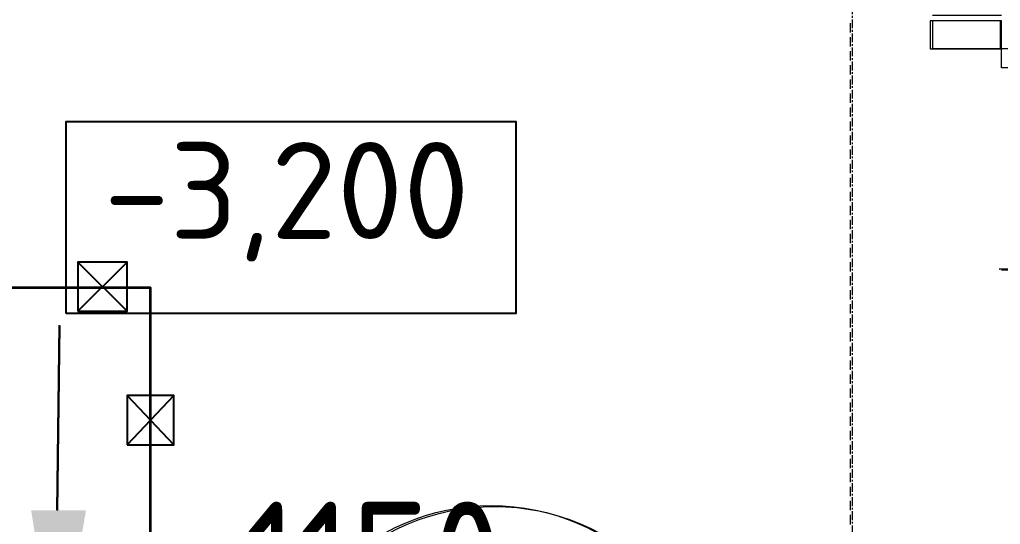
# Model space of a CAD drawing. Header units: millimetres. Extents: x -10178924 to 11692288, y -947381 to 58396.
# Drawn here: x 774853 to 776626, y -785650 to -784738 of the extents above; entities that cross this region are included whole.
import ezdxf

# ---------------------------------------------------------------- set-up
doc = ezdxf.new("R2010")
doc.units = ezdxf.units.MM
doc.linetypes.add('осевая', pattern=[50.8, 31.75, -6.35, 6.35, -6.35])
for name, color, linetype, lineweight in [('PDF _0', 7, 'Continuous', 9), ('PDF _Текст', 7, 'Continuous', 5), ('АР_Двери', 250, 'Continuous', 9), ('Основная ГКЛ', 250, 'Continuous', 9), ('Размеры осевые', 153, 'Continuous', 9), ('Сантех.оборуд НЕТ НА ТХ', 4, 'Continuous', 0), ('Сантехнические приборы', 7, 'Continuous', 9)]:
    doc.layers.add(name, color=color, linetype=linetype, lineweight=lineweight)
for name, color, linetype in [('PDF _PDF _Марки помещений', 5, 'Continuous'), ('PDF _ВК_Т3', 1, 'Continuous'), ('PDF _Марки помещений', 5, 'Continuous'), ('PDF _Сантех.оборуд НЕТ НА ТХ', 4, 'Continuous')]:
    doc.layers.add(name, color=color, linetype=linetype)
for name, color, linetype, true_color in [('PDF _АР_Двери', 7, 'Continuous', 0x545454), ('PDF _Отметки', 7, 'Continuous', 0x7f9fff), ('PDF _Размеры осевые', 7, 'Continuous', 0x5d6970), ('PDF _Стены отделка', 7, 'Continuous', 0xb505c2)]:
    doc.layers.add(name, color=color, linetype=linetype, true_color=true_color)
doc.layers.add('PDF _Сантехнические приборы', color=7, linetype='Continuous', lineweight=9, true_color=0x767676)
doc.styles.add('ISOCPEUR_1', font='isocpeur.ttf', dxfattribs={"width": 0.78, "height": 240})
doc.styles.add('PDF ISOCPEUR', font='isocpeur.ttf')

# ---------------------------------------------------------------- blocks, each defined once
blk = doc.blocks.new('*U2232')
at = {"layer": 'АР_Двери'}
for points in [[(50, 0), (0, 0), (0, 125), (50, 125)], [(1431.9, 0), (1481.9, 0), (1481.9, 125), (1431.9, 125)], [(50, -400), (85, -400), (85, 0), (50, 0)], [(1431.9, -981.9), (1396.9, -981.9), (1396.9, 0), (1431.9, 0)]]:
    blk.add_lwpolyline(points, close=True, dxfattribs=at)
for centre, radius, start, end in [((50, 0), 400, 270, 0), ((1431.9, 0), 981.9, 180, 270)]:
    blk.add_arc(centre, radius, start, end, dxfattribs=at)
at = {"layer": 'Основная ГКЛ', "ltscale": 5}
for p, q in [((-10, 0), (-10, 125)), ((1491.9, 0), (1491.9, 125))]:
    blk.add_line(p, q, dxfattribs=at)
blk = doc.blocks.new('A$C5282721b')
at = {"layer": 'PDF _Марки помещений', "color": 18, "lineweight": 9, "true_color": 0x000000, "transparency": 33554687}
blk.add_circle((53352.466, -5227.622), 400.064, dxfattribs=at)
at = {"layer": 'Размеры осевые', "color": 251, "linetype": 'осевая', "ltscale": 0.5, "transparency": 33554687}
blk.add_line((54000, -19000), (54000, 1500), dxfattribs=at)
at = {"layer": 'Сантех.оборуд НЕТ НА ТХ', "color": 18, "true_color": 0x000000, "transparency": 33554559}
blk.add_lwpolyline([(52563.098, -4834.994), (52567.331, -4500.558)], dxfattribs=at)
at = {"layer": 'Сантехнические приборы', "color": 18, "true_color": 0x000000, "transparency": 33554559}
blk.add_solid([(52516.531, -4834.994), (52563.098, -5131.329), (52613.898, -4834.994)], dxfattribs=at)
at = {"color": 18, "linetype": 'ByBlock', "true_color": 0x000000, "transparency": 33554687, "xscale": -1.000000000000001, "rotation": 90}
blk.add_blockref('*U2232', (54269.391, -3950.061), dxfattribs=at)
at = {"layer": 'PDF _Стены отделка', "ltscale": 0.1, "transparency": 33554687, "insert": (53134.391, -4943.784), "char_height": 250, "attachment_point": 5, "style": 'ISOCPEUR_1'}
blk.add_mtext('\\A1;1150', dxfattribs=at)

msp = doc.modelspace()

# ---------------------------------------------------------------- linework, layer by layer
at = {"layer": 'PDF _0', "lineweight": 25}
for points in [[(774958.1, -785265.1), (775047, -785265.1), (775047, -785176.2), (774958.1, -785176.2)], [(775047, -785506.4), (775131.7, -785506.4), (775131.7, -785417.5), (775047, -785417.5)]]:
    msp.add_lwpolyline(points, close=True, dxfattribs=at)
for points in [[(774958.1, -785176.2), (775047, -785265.1)], [(775047, -785176.2), (774958.1, -785265.1)], [(775047, -785417.5), (775131.7, -785506.4)], [(775131.7, -785417.5), (775047, -785506.4)]]:
    msp.add_lwpolyline(points, dxfattribs=at)
at = {"layer": 'PDF _PDF _Марки помещений', "lineweight": 9}
msp.add_circle((775705.3, -786016.5), 400, dxfattribs=at)
at = {"layer": 'PDF _АР_Двери', "lineweight": 9}
msp.add_lwpolyline([(776626, -784791), (776626, -784740.2), (776499, -784740.2), (776499, -784791)], close=True, dxfattribs=at)
msp.add_lwpolyline([(777603.9, -786168.9, 0.414214), (776623.9, -785188.9, 0.414206), (777024, -784788.9)], format="xyb", dxfattribs=at)
at = {"layer": 'PDF _ВК_Т3', "lineweight": 35}
msp.add_lwpolyline([(775089.2, -786475.8), (775089.2, -785222.8), (772401.1, -785222.8), (772401.1, -783796.2)], dxfattribs=at)
at = {"layer": 'PDF _Отметки', "lineweight": 25}
msp.add_lwpolyline([(774936.9, -785269.3), (774936.9, -784922.2), (775749.7, -784922.2), (775749.7, -785269.3)], close=True, dxfattribs=at)
at = {"layer": 'PDF _Размеры осевые', "lineweight": 9}
for points in [[(776355.1, -784740.2), (776355.1, -784740.2)], [(776355.1, -784761.3), (776355.1, -784744.4)], [(776355.1, -784765.6), (776355.1, -784765.6)], [(776355.1, -784786.7), (776355.1, -784769.8)], [(776355.1, -784791), (776355.1, -784791)], [(776355.1, -784812.1), (776355.1, -784795.2)], [(776355.1, -784816.4), (776355.1, -784816.4)], [(776355.1, -784837.5), (776355.1, -784820.6)], [(776355.1, -784841.8), (776355.1, -784841.8)], [(776355.1, -784862.9), (776355.1, -784846)], [(776355.1, -784867.2), (776355.1, -784867.2)], [(776355.1, -784888.3), (776355.1, -784871.4)], [(776355.1, -784892.6), (776355.1, -784892.6)], [(776355.1, -784913.7), (776355.1, -784896.8)], [(776355.1, -784918), (776355.1, -784918)], [(776355.1, -784939.1), (776355.1, -784922.2)], [(776355.1, -784943.4), (776355.1, -784943.4)], [(776355.1, -784964.5), (776355.1, -784947.6)], [(776355.1, -784968.8), (776355.1, -784968.8)], [(776355.1, -784989.9), (776355.1, -784973)], [(776355.1, -784994.2), (776355.1, -784994.2)], [(776355.1, -785015.3), (776355.1, -784998.4)], [(776355.1, -785019.6), (776355.1, -785019.6)], [(776355.1, -785040.7), (776355.1, -785023.8)], [(776355.1, -785045), (776355.1, -785045)], [(776355.1, -785066.1), (776355.1, -785049.2)], [(776355.1, -785070.4), (776355.1, -785070.4)], [(776355.1, -785091.5), (776355.1, -785074.6)], [(776355.1, -785095.8), (776355.1, -785095.8)], [(776355.1, -785116.9), (776355.1, -785100)], [(776355.1, -785121.2), (776355.1, -785121.2)], [(776355.1, -785142.3), (776355.1, -785125.4)], [(776355.1, -785146.6), (776355.1, -785146.6)], [(776355.1, -785167.7), (776355.1, -785150.8)], [(776355.1, -785172), (776355.1, -785172)], [(776355.1, -785193.1), (776355.1, -785176.2)], [(776355.1, -785197.4), (776355.1, -785197.4)], [(776355.1, -785218.5), (776355.1, -785201.6)], [(776355.1, -785222.8), (776355.1, -785222.8)], [(776355.1, -785243.9), (776355.1, -785227)], [(776355.1, -785248.2), (776355.1, -785248.2)], [(776355.1, -785269.3), (776355.1, -785252.4)], [(776355.1, -785273.6), (776355.1, -785273.6)], [(776355.1, -785294.7), (776355.1, -785277.8)], [(776355.1, -785299), (776355.1, -785299)], [(776355.1, -785320.1), (776355.1, -785303.2)], [(776355.1, -785324.4), (776355.1, -785324.4)], [(776355.1, -785345.5), (776355.1, -785328.6)], [(776355.1, -785349.8), (776355.1, -785349.8)], [(776355.1, -785370.9), (776355.1, -785354)], [(776355.1, -785375.2), (776355.1, -785375.2)], [(776355.1, -785396.3), (776355.1, -785379.4)], [(776355.1, -785400.6), (776355.1, -785400.6)], [(776355.1, -785421.7), (776355.1, -785404.8)], [(776355.1, -785426), (776355.1, -785426)], [(776355.1, -785447.1), (776355.1, -785430.2)], [(776355.1, -785451.4), (776355.1, -785451.4)], [(776355.1, -785472.5), (776355.1, -785455.6)], [(776355.1, -785476.8), (776355.1, -785476.8)], [(776355.1, -785497.9), (776355.1, -785481)], [(776355.1, -785502.2), (776355.1, -785502.2)], [(776355.1, -785523.3), (776355.1, -785506.4)], [(776355.1, -785527.6), (776355.1, -785527.6)], [(776355.1, -785548.7), (776355.1, -785531.8)], [(776355.1, -785553), (776355.1, -785553)], [(776355.1, -785574.1), (776355.1, -785557.2)], [(776355.1, -785578.4), (776355.1, -785578.4)], [(776355.1, -785599.5), (776355.1, -785582.6)], [(776355.1, -785603.8), (776355.1, -785603.8)], [(776355.1, -785624.9), (776355.1, -785608)], [(776355.1, -785629.2), (776355.1, -785629.2)], [(776355.1, -785650.3), (776355.1, -785633.4)]]:
    msp.add_lwpolyline(points, dxfattribs=at)
at = {"layer": 'PDF _Сантех.оборуд НЕТ НА ТХ', "color": 251, "lineweight": 0, "true_color": 0x636466}
msp.add_lwpolyline([(774920, -785624.9), (774924.2, -785290.5)], dxfattribs=at)
at = {"layer": 'PDF _Сантехнические приборы', "color": 7, "transparency": 33554559}
msp.add_solid([(774873.4, -785624.9), (774920, -785921.3), (774970.8, -785624.9)], dxfattribs=at)

# ---------------------------------------------------------------- block references
msp.add_blockref('A$C5282721b', (722358.6, -780790.4))

# ---------------------------------------------------------------- texts
at = {"layer": 'PDF _Текст', "color": 161, "true_color": 0x7f9fff, "insert": (775004.7, -785067.3), "char_height": 175, "attachment_point": 4, "style": 'PDF ISOCPEUR'}
msp.add_mtext('-3,200', dxfattribs=at)

doc.saveas('drawing.dxf')
